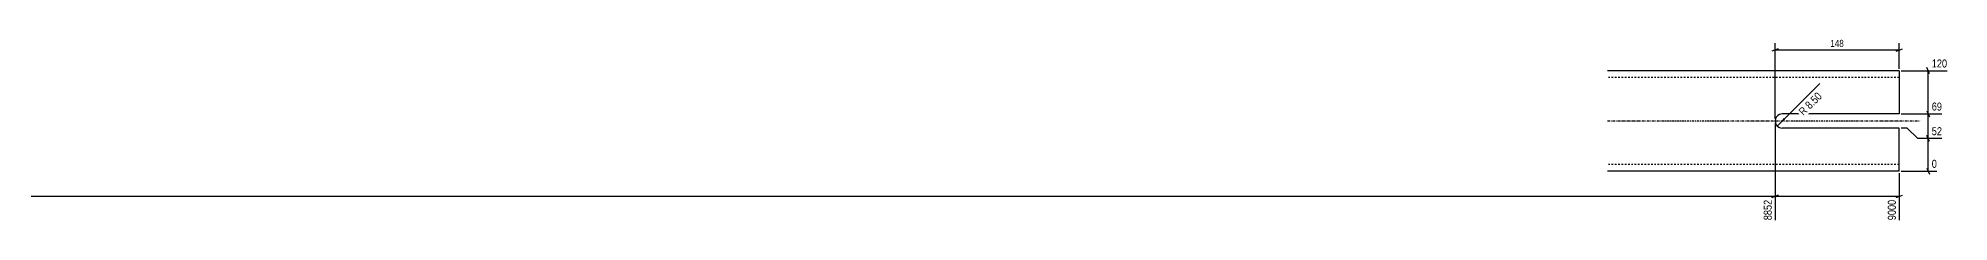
# Model space of a CAD drawing. Header units: millimetres. Extents: x 103 to 24248, y 5 to 225.
# Drawn here: x 6940 to 9219, y 5 to 225 of the extents above; entities that cross this region are included whole.
import ezdxf

# ---------------------------------------------------------------- set-up
doc = ezdxf.new("R2010")
doc.units = ezdxf.units.MM
doc.linetypes.add('DXK_LINE_DOT2', pattern=[3.9198, 1.9599, -1.9599])
doc.linetypes.add('DXK_LINE_DOT3', pattern=[5.9187, 2.979, -0.9799, 0.9799, -0.9799])
doc.layers.add('MÅLSÆTNING', color=7, linetype='Continuous')
doc.layers.add('STÅL', color=7, linetype='Continuous')
doc.styles.add('Arial Narrow', font='ARIALN.TTF', dxfattribs={"height": 0.2})

msp = doc.modelspace()

# ---------------------------------------------------------------- hatches: boundary and pattern name
at = {"layer": 'MÅLSÆTNING', "linetype": 'Continuous'}
msp.add_hatch(color=7, dxfattribs=at).paths.add_polyline_path([(9024.2, 128.1), (9014.5, 120.1), (9022.5, 129.8)])

# ---------------------------------------------------------------- linework, layer by layer
at = {"layer": 'MÅLSÆTNING', "color": 7, "linetype": 'Continuous'}
for p, q in [((9015.8, 212.5), (9008.3, 209.5)), ((9012, 128.6), (9012, 219)), ((9012, 211), (9160, 211)), ((9156.3, 209.5), (9163.8, 212.5)), ((9160, 188.6), (9160, 219)), ((9162.5, 186.1), (9217.2, 186.1)), ((9196.2, 182.4), (9193.2, 189.9)), ((9194.7, 134.6), (9194.7, 186.1)), ((9014.5, 120.1), (9065.4, 171)), ((9193.2, 138.4), (9196.2, 130.9)), ((9012, 123.6), (9012, 7.5)), ((9162.5, 134.6), (9211.1, 134.6)), ((9162.5, 134.6), (9211.1, 134.6)), ((9169.7, 117.6), (9162.5, 117.6)), ((9169.7, 117.6), (9162.5, 117.6)), ((9182.2, 105.1), (9169.7, 117.6)), ((9182.2, 105.1), (9169.7, 117.6)), ((9211.1, 105.1), (9182.2, 105.1)), ((9196.2, 101.4), (9193.2, 108.9)), ((9194.7, 66.1), (9194.7, 105.1)), ((9193.2, 69.9), (9196.2, 62.4)), ((9160, 63.6), (9160, 7.5)), ((9162.5, 66.1), (9205, 66.1)), ((308, 36.1), (9012, 36.1)), ((9008.3, 34.6), (9015.8, 37.6)), ((9156.3, 34.6), (9163.8, 37.6))]:
    msp.add_line(p, q, dxfattribs=at)
msp.add_arc((9020.5, 126.1), 8.5, 180, 270, dxfattribs=at)
at = {"layer": 'STÅL', "color": 2, "linetype": 'Continuous'}
for p, q in [((9160, 186.1), (8812, 186.1)), ((9160, 186.1), (9160, 166.1)), ((9160, 166.1), (9160, 134.6)), ((9020.5, 134.6), (9017.3, 134)), ((9017.3, 118.3), (9020.5, 117.6)), ((9160, 134.6), (9020.5, 134.6)), ((9160, 117.6), (9020.5, 117.6)), ((9160, 66.1), (9160, 117.6)), ((9160, 66.1), (8812, 66.1))]:
    msp.add_line(p, q, dxfattribs=at)
at = {"layer": 'STÅL', "color": 7, "linetype": 'DXK_LINE_DOT2'}
for p, q in [((9160, 184.6), (9160, 166.1)), ((9160, 178.1), (8812, 178.1)), ((9160, 74.1), (8812, 74.1))]:
    msp.add_line(p, q, dxfattribs=at)
at = {"layer": 'STÅL', "color": 7, "linetype": 'DXK_LINE_DOT3'}
msp.add_line((8812, 126.1), (9185, 126.1), dxfattribs=at)
at = {"layer": 'STÅL', "color": 2, "linetype": 'Continuous'}
msp.add_arc((9020.5, 126.1), 8.5, 112.5, 247.5, dxfattribs=at)

# ---------------------------------------------------------------- next in the draw order: wipeouts: each hides what was drawn before it
at = {"color": 0}
for points in [[(9095.8, 212.9), (9095.8, 225.2), (9076.3, 225.2), (9076.3, 212.9)], [(9071.6, 154.7), (9061.7, 164.6), (9036, 139), (9045.9, 129.1)]]:
    msp.add_wipeout(points, dxfattribs=at).dxf.layer = 'MÅLSÆTNING'
at = {"color": 0, "linetype": 'Continuous'}
for points in [[(9219.2, 188.1), (9219.2, 202.1), (9196.9, 202.1), (9196.9, 188.1)], [(9213.1, 107.1), (9213.1, 121.1), (9196.9, 121.1), (9196.9, 107.1)], [(9207, 68.1), (9207, 82.1), (9196.9, 82.1), (9196.9, 68.1)], [(9010, 33.9), (8996, 33.9), (8996, 5.5), (9010, 5.5)]]:
    msp.add_wipeout(points, dxfattribs=at).dxf.layer = 'MÅLSÆTNING'

# ---------------------------------------------------------------- next in the draw order: linework, layer by layer
at = {"layer": 'MÅLSÆTNING', "color": 7, "linetype": 'Continuous'}
for p, q in [((9193.2, 138.4), (9196.2, 130.9)), ((9012, 123.6), (9012, 7.5)), ((9194.7, 105.1), (9194.7, 134.6)), ((9211.1, 105.1), (9182.2, 105.1)), ((9196.2, 101.4), (9193.2, 108.9)), ((9015.8, 37.6), (9008.3, 34.6)), ((9012, 36.1), (9160, 36.1))]:
    msp.add_line(p, q, dxfattribs=at)

# ---------------------------------------------------------------- next in the draw order: texts
at = {"layer": 'MÅLSÆTNING', "color": 3, "style": 'Arial Narrow'}
msp.add_text('148', height=8.35, dxfattribs=at).set_placement((9078, 214.7))
at = {"layer": 'MÅLSÆTNING', "color": 3, "linetype": 'Continuous', "style": 'Arial Narrow'}
for s, p in [('120', (9198.9, 190.1)), ('52', (9198.9, 109.1)), ('0', (9198.9, 70.1))]:
    msp.add_text(s, height=9.54, dxfattribs=at).set_placement(p)
at = {"layer": 'MÅLSÆTNING', "color": 3, "style": 'Arial Narrow'}
msp.add_text('R 8.50', height=9.54, rotation=45.0001, dxfattribs=at).set_placement((9045.9, 131.9))
at = {"layer": 'MÅLSÆTNING', "color": 3, "linetype": 'Continuous', "style": 'Arial Narrow'}
msp.add_text('8852', height=9.54, rotation=90.0002, dxfattribs=at).set_placement((9008, 7.5))

# ---------------------------------------------------------------- next in the draw order: wipeouts: each hides what was drawn before it
at = {"color": 0, "linetype": 'Continuous'}
for points in [[(9213.1, 136.6), (9213.1, 150.6), (9196.9, 150.6), (9196.9, 136.6)], [(9158, 33.9), (9144, 33.9), (9144, 5.5), (9158, 5.5)]]:
    msp.add_wipeout(points, dxfattribs=at).dxf.layer = 'MÅLSÆTNING'

# ---------------------------------------------------------------- next in the draw order: texts
at = {"layer": 'MÅLSÆTNING', "color": 3, "linetype": 'Continuous', "style": 'Arial Narrow'}
msp.add_text('69', height=9.54, dxfattribs=at).set_placement((9198.9, 138.6))
msp.add_text('9000', height=9.54, rotation=90.0002, dxfattribs=at).set_placement((9156, 7.5))

doc.saveas('drawing.dxf')
